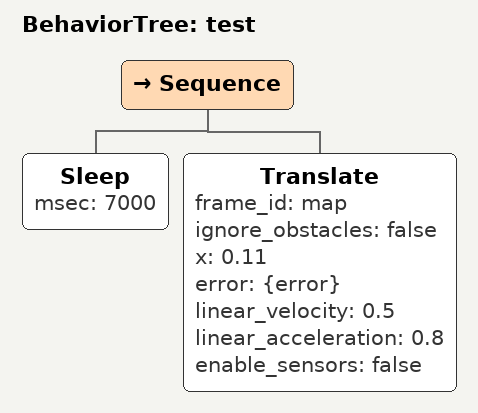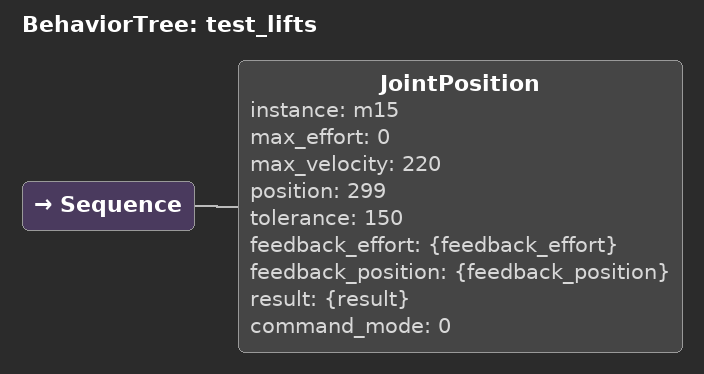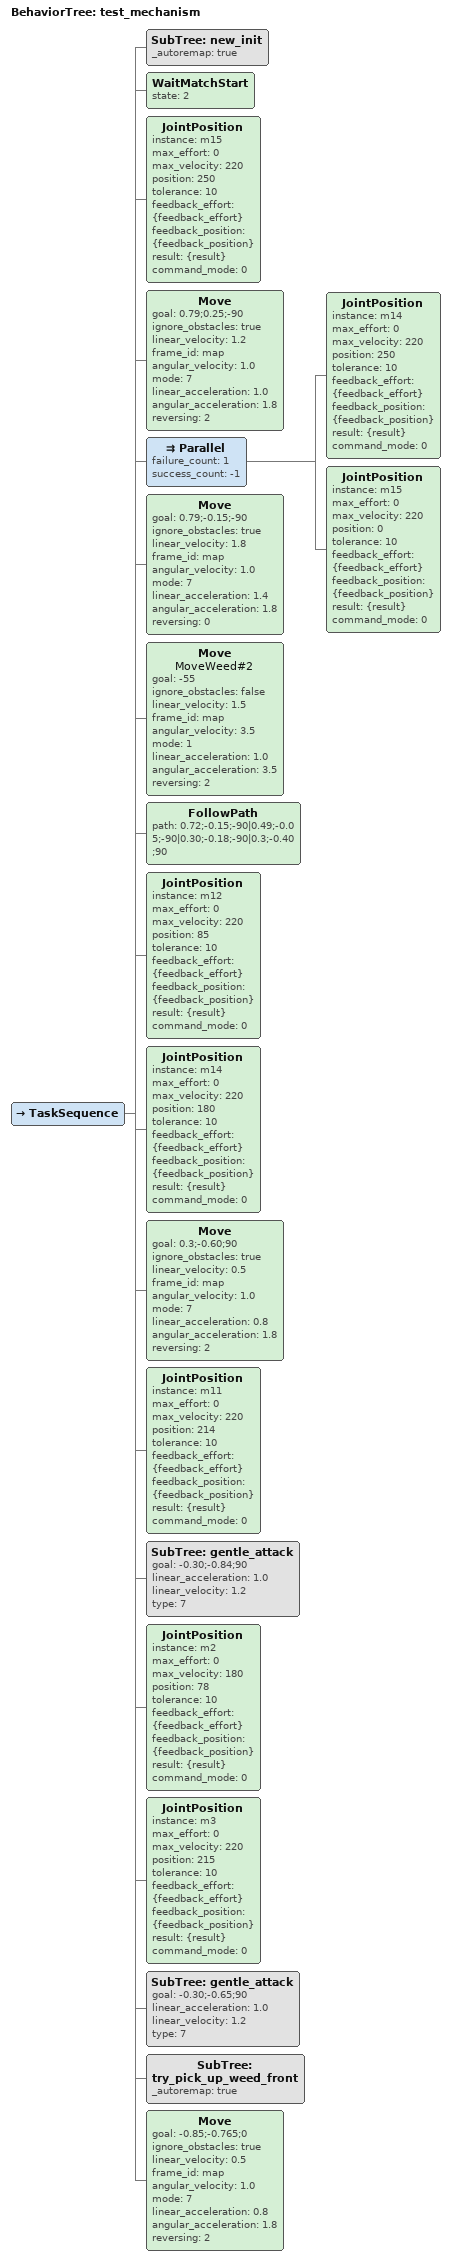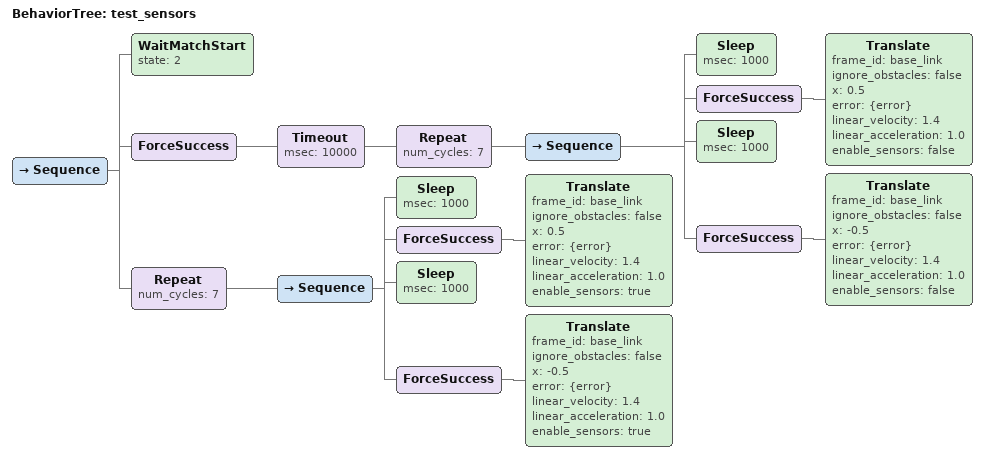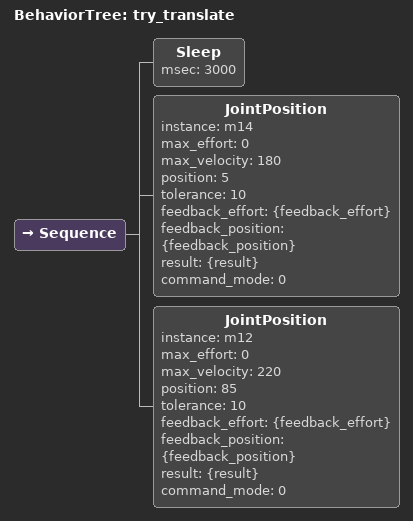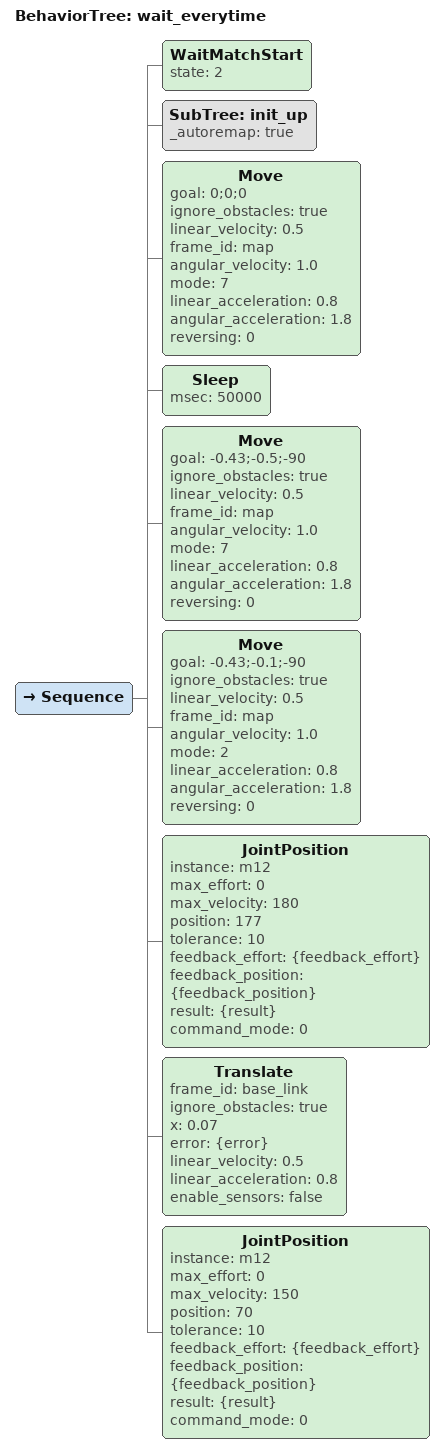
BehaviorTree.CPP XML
<?xml version="1.0" encoding="UTF-8"?>
<root BTCPP_format="4">
  <BehaviorTree ID="test">
    <Sequence>
      <Sleep msec="7000"/>
      <Translate frame_id="map"
                 ignore_obstacles="false"
                 x="0.11"
                 error="{error}"
                 linear_velocity="0.5"
                 linear_acceleration="0.8"
                 enable_sensors="false"/>
    </Sequence>
  </BehaviorTree>

  <BehaviorTree ID="test_lifts">
    <Sequence>
      <JointPosition instance="m15"
                     max_effort="0"
                     max_velocity="220"
                     position="299"
                     tolerance="150"
                     feedback_effort="{feedback_effort}"
                     feedback_position="{feedback_position}"
                     result="{result}"
                     command_mode="0"/>
    </Sequence>
  </BehaviorTree>

  <BehaviorTree ID="test_mechanism">
    <TaskSequence>
      <SubTree ID="new_init"
               _autoremap="true"/>
      <WaitMatchStart state="2"/>
      <JointPosition instance="m15"
                     max_effort="0"
                     max_velocity="220"
                     position="250"
                     tolerance="10"
                     feedback_effort="{feedback_effort}"
                     feedback_position="{feedback_position}"
                     result="{result}"
                     command_mode="0"/>
      <Move goal="0.79;0.25;-90"
            ignore_obstacles="true"
            linear_velocity="1.2"
            frame_id="map"
            angular_velocity="1.0"
            mode="7"
            linear_acceleration="1.0"
            angular_acceleration="1.8"
            reversing="2"/>
      <Parallel failure_count="1"
                success_count="-1">
        <JointPosition instance="m14"
                       max_effort="0"
                       max_velocity="220"
                       position="250"
                       tolerance="10"
                       feedback_effort="{feedback_effort}"
                       feedback_position="{feedback_position}"
                       result="{result}"
                       command_mode="0"/>
        <JointPosition instance="m15"
                       max_effort="0"
                       max_velocity="220"
                       position="0"
                       tolerance="10"
                       feedback_effort="{feedback_effort}"
                       feedback_position="{feedback_position}"
                       result="{result}"
                       command_mode="0"/>
      </Parallel>
      <Move goal="0.79;-0.15;-90"
            ignore_obstacles="true"
            linear_velocity="1.8"
            frame_id="map"
            angular_velocity="1.0"
            mode="7"
            linear_acceleration="1.4"
            angular_acceleration="1.8"
            reversing="0"/>
      <Move name="MoveWeed#2"
            goal="-55"
            ignore_obstacles="false"
            linear_velocity="1.5"
            frame_id="map"
            angular_velocity="3.5"
            mode="1"
            linear_acceleration="1.0"
            angular_acceleration="3.5"
            reversing="2"/>
      <FollowPath path="0.72;-0.15;-90|0.49;-0.05;-90|0.30;-0.18;-90|0.3;-0.40;90"/>
      <JointPosition instance="m12"
                     max_effort="0"
                     max_velocity="220"
                     position="85"
                     tolerance="10"
                     feedback_effort="{feedback_effort}"
                     feedback_position="{feedback_position}"
                     result="{result}"
                     command_mode="0"/>
      <JointPosition instance="m14"
                     max_effort="0"
                     max_velocity="220"
                     position="180"
                     tolerance="10"
                     feedback_effort="{feedback_effort}"
                     feedback_position="{feedback_position}"
                     result="{result}"
                     command_mode="0"/>
      <Move goal="0.3;-0.60;90"
            ignore_obstacles="true"
            linear_velocity="0.5"
            frame_id="map"
            angular_velocity="1.0"
            mode="7"
            linear_acceleration="0.8"
            angular_acceleration="1.8"
            reversing="2"/>
      <JointPosition instance="m11"
                     max_effort="0"
                     max_velocity="220"
                     position="214"
                     tolerance="10"
                     feedback_effort="{feedback_effort}"
                     feedback_position="{feedback_position}"
                     result="{result}"
                     command_mode="0"/>
      <SubTree ID="gentle_attack"
               goal="-0.30;-0.84;90"
               linear_acceleration="1.0"
               linear_velocity="1.2"
               type="7"/>
      <JointPosition instance="m2"
                     max_effort="0"
                     max_velocity="180"
                     position="78"
                     tolerance="10"
                     feedback_effort="{feedback_effort}"
                     feedback_position="{feedback_position}"
                     result="{result}"
                     command_mode="0"/>
      <JointPosition instance="m3"
                     max_effort="0"
                     max_velocity="220"
                     position="215"
                     tolerance="10"
                     feedback_effort="{feedback_effort}"
                     feedback_position="{feedback_position}"
                     result="{result}"
                     command_mode="0"/>
      <SubTree ID="gentle_attack"
               goal="-0.30;-0.65;90"
               linear_acceleration="1.0"
               linear_velocity="1.2"
               type="7"/>
      <SubTree ID="try_pick_up_weed_front"
               _autoremap="true"/>
      <Move goal="-0.85;-0.765;0"
            ignore_obstacles="true"
            linear_velocity="0.5"
            frame_id="map"
            angular_velocity="1.0"
            mode="7"
            linear_acceleration="0.8"
            angular_acceleration="1.8"
            reversing="2"/>
    </TaskSequence>
  </BehaviorTree>

  <BehaviorTree ID="test_sensors">
    <Sequence>
      <WaitMatchStart state="2"/>
      <ForceSuccess>
        <Timeout msec="10000">
          <Repeat num_cycles="7">
            <Sequence>
              <Sleep msec="1000"/>
              <ForceSuccess>
                <Translate frame_id="base_link"
                           ignore_obstacles="false"
                           x="0.5"
                           error="{error}"
                           linear_velocity="1.4"
                           linear_acceleration="1.0"
                           enable_sensors="false"/>
              </ForceSuccess>
              <Sleep msec="1000"/>
              <ForceSuccess>
                <Translate frame_id="base_link"
                           ignore_obstacles="false"
                           x="-0.5"
                           error="{error}"
                           linear_velocity="1.4"
                           linear_acceleration="1.0"
                           enable_sensors="false"/>
              </ForceSuccess>
            </Sequence>
          </Repeat>
        </Timeout>
      </ForceSuccess>
      <Repeat num_cycles="7">
        <Sequence>
          <Sleep msec="1000"/>
          <ForceSuccess>
            <Translate frame_id="base_link"
                       ignore_obstacles="false"
                       x="0.5"
                       error="{error}"
                       linear_velocity="1.4"
                       linear_acceleration="1.0"
                       enable_sensors="true"/>
          </ForceSuccess>
          <Sleep msec="1000"/>
          <ForceSuccess>
            <Translate frame_id="base_link"
                       ignore_obstacles="false"
                       x="-0.5"
                       error="{error}"
                       linear_velocity="1.4"
                       linear_acceleration="1.0"
                       enable_sensors="true"/>
          </ForceSuccess>
        </Sequence>
      </Repeat>
    </Sequence>
  </BehaviorTree>

  <BehaviorTree ID="try_translate">
    <Sequence>
      <Sleep msec="3000"/>
      <JointPosition instance="m14"
                     max_effort="0"
                     max_velocity="180"
                     position="5"
                     tolerance="10"
                     feedback_effort="{feedback_effort}"
                     feedback_position="{feedback_position}"
                     result="{result}"
                     command_mode="0"/>
      <JointPosition instance="m12"
                     max_effort="0"
                     max_velocity="220"
                     position="85"
                     tolerance="10"
                     feedback_effort="{feedback_effort}"
                     feedback_position="{feedback_position}"
                     result="{result}"
                     command_mode="0"/>
    </Sequence>
  </BehaviorTree>

  <BehaviorTree ID="wait_everytime">
    <Sequence>
      <WaitMatchStart state="2"/>
      <SubTree ID="init_up"
               _autoremap="true"/>
      <Move goal="0;0;0"
            ignore_obstacles="true"
            linear_velocity="0.5"
            frame_id="map"
            angular_velocity="1.0"
            mode="7"
            linear_acceleration="0.8"
            angular_acceleration="1.8"
            reversing="0"/>
      <Sleep msec="50000"/>
      <Move goal="-0.43;-0.5;-90"
            ignore_obstacles="true"
            linear_velocity="0.5"
            frame_id="map"
            angular_velocity="1.0"
            mode="7"
            linear_acceleration="0.8"
            angular_acceleration="1.8"
            reversing="0"/>
      <Move goal="-0.43;-0.1;-90"
            ignore_obstacles="true"
            linear_velocity="0.5"
            frame_id="map"
            angular_velocity="1.0"
            mode="2"
            linear_acceleration="0.8"
            angular_acceleration="1.8"
            reversing="0"/>
      <JointPosition instance="m12"
                     max_effort="0"
                     max_velocity="180"
                     position="177"
                     tolerance="10"
                     feedback_effort="{feedback_effort}"
                     feedback_position="{feedback_position}"
                     result="{result}"
                     command_mode="0"/>
      <Translate frame_id="base_link"
                 ignore_obstacles="true"
                 x="0.07"
                 error="{error}"
                 linear_velocity="0.5"
                 linear_acceleration="0.8"
                 enable_sensors="false"/>
      <JointPosition instance="m12"
                     max_effort="0"
                     max_velocity="150"
                     position="70"
                     tolerance="10"
                     feedback_effort="{feedback_effort}"
                     feedback_position="{feedback_position}"
                     result="{result}"
                     command_mode="0"/>
    </Sequence>
  </BehaviorTree>

</root>
